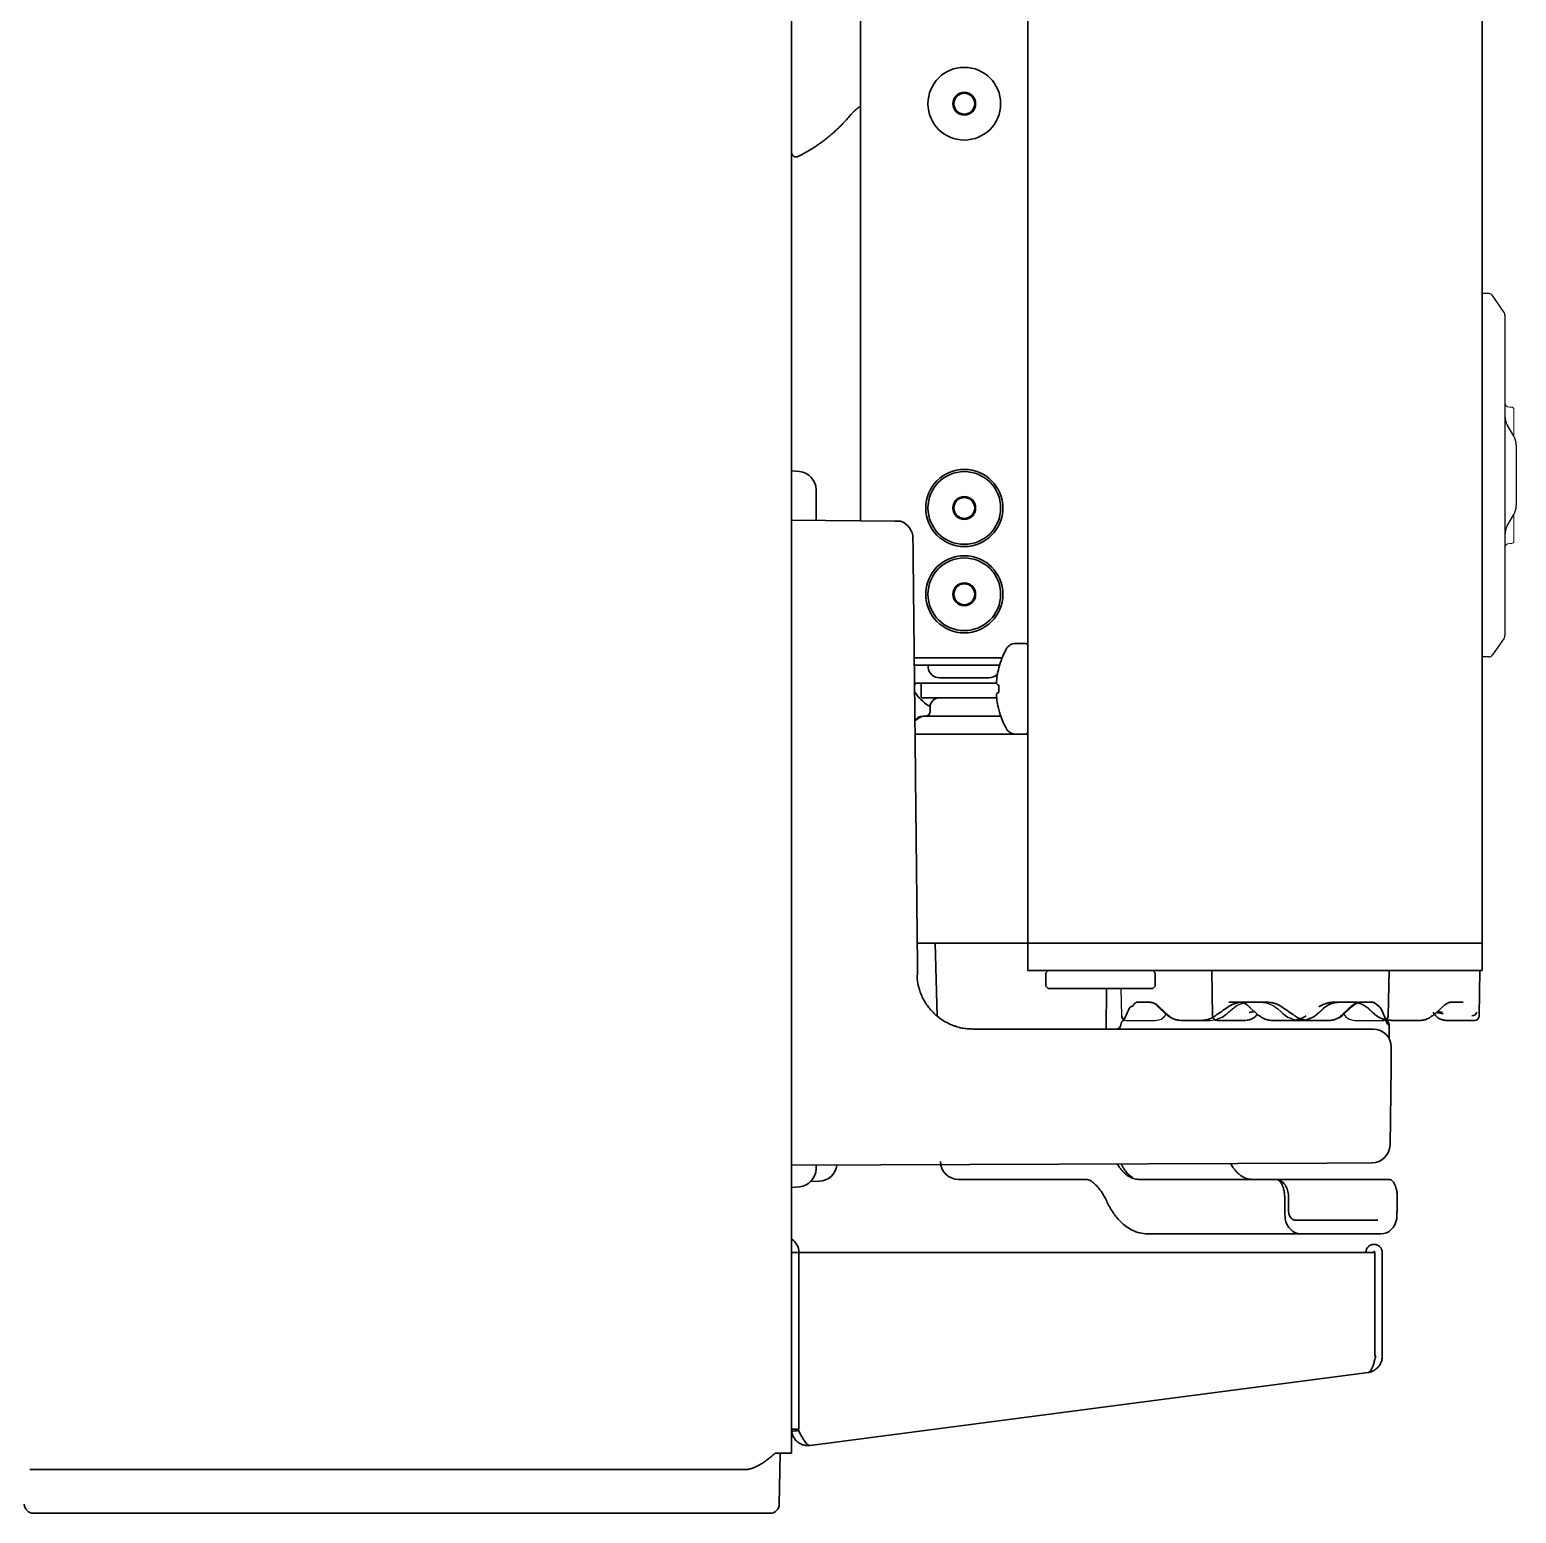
# Model space of a CAD drawing. Extents: x 6769 to 10051, y -94 to 2900.
# Drawn here: x 9832.7 to 9996.3, y 1270.8 to 1434.1 of the extents above; entities that cross this region are included whole.
import ezdxf

# ---------------------------------------------------------------- set-up
doc = ezdxf.new("R2010")
doc.units = 0
doc.header["$LTSCALE"] = 5
doc.layers.get('0').update_dxf_attribs({"linetype": 'CONTINUOUS', "lineweight": 0})
doc.layers.add('1', color=7, linetype='CONTINUOUS', true_color=0xffffff)
doc.layers.add('GEOM', color=7, linetype='CONTINUOUS')

msp = doc.modelspace()

# ---------------------------------------------------------------- linework, layer by layer
at = {"color": 7, "linetype": 'Continuous'}
for p, q in [((9995.56, 1392.58), (9995.81, 1392.58)), ((9996.06, 1392.33), (9996.06, 1389.35)), ((9996.06, 1380.8), (9996.06, 1377.83)), ((9995.56, 1377.58), (9995.81, 1377.58))]:
    msp.add_line(p, q, dxfattribs=at)
for centre, radius, start, end in [((9995.56, 1393.08), 0.5, 180, 270), ((9995.81, 1392.33), 0.25, 0, 90), ((9995.56, 1377.08), 0.5, 90, 180), ((9995.81, 1377.83), 0.25, 270, 0)]:
    msp.add_arc(centre, radius, start, end, dxfattribs=at)
at = {"layer": '1', "color": 7, "linetype": 'Continuous', "lineweight": 35}
for p, q in [((9916.56, 1893.33), (9916.56, 1277.43)), ((9942.56, 1333.58), (9942.56, 1891.08)), ((9992.56, 1891.08), (9992.56, 1333.58)), ((9924.16, 1859.73), (9924.16, 1380.06)), ((9916.56, 1385.56), (9917.44, 1385.48)), ((9919.26, 1383.49), (9919.26, 1380.1)), ((9927.93, 1380.03), (9916.56, 1380.13)), ((9928.56, 1380.02), (9927.93, 1380.03)), ((9942.31, 1366.58), (9941.27, 1366.58)), ((9930.06, 1364.98), (9939.72, 1364.98)), ((9939.72, 1364.98), (9939.58, 1364.98)), ((9930.07, 1364.18), (9939.44, 1364.18)), ((9938.27, 1362.78), (9932.87, 1362.78)), ((9939.36, 1363.88), (9939.37, 1363.88)), ((9931.57, 1362.18), (9930.09, 1362.18)), ((9930.91, 1362.18), (9930.09, 1362.18)), ((9930.81, 1362.08), (9930.81, 1360.68)), ((9939.1, 1362.18), (9930.91, 1362.18)), ((9930.91, 1360.58), (9939.14, 1360.58)), ((9931.67, 1359.7), (9931.67, 1359.73)), ((9931.81, 1359.58), (9931.81, 1359.08)), ((9931.02, 1358.58), (9931.21, 1358.58)), ((9931.32, 1358.58), (9936.36, 1358.58)), ((9936.36, 1358.58), (9939.57, 1358.58)), ((9939.36, 1359.28), (9939.37, 1359.28)), ((9930.15, 1356.58), (9936.02, 1356.58)), ((9936.02, 1356.58), (9942.56, 1356.58)), ((9936.32, 1333.58), (9930.51, 1333.58)), ((9932.38, 1333.58), (9932.57, 1325.56)), ((9942.56, 1333.58), (9936.32, 1333.58)), ((9944.36, 1333.58), (9942.56, 1333.58)), ((9942.56, 1330.58), (9942.56, 1333.58)), ((9990.76, 1333.58), (9944.36, 1333.58)), ((9992.56, 1333.58), (9990.76, 1333.58)), ((9992.56, 1330.58), (9992.56, 1333.58)), ((9930.37, 1330.07), (9930.43, 1330.08)), ((9944.56, 1330.58), (9942.56, 1330.58)), ((9990.56, 1330.58), (9944.56, 1330.58)), ((9944.81, 1330.58), (9944.56, 1330.33)), ((9944.56, 1330.33), (9944.56, 1328.83)), ((9956.56, 1330.33), (9956.31, 1330.58)), ((9956.56, 1328.83), (9956.56, 1330.33)), ((9962.81, 1330.58), (9962.9, 1325.57)), ((9982.23, 1325.57), (9982.31, 1330.58)), ((9992.56, 1330.58), (9990.56, 1330.58)), ((9992.23, 1325.57), (9992.31, 1330.58)), ((9944.56, 1328.83), (9944.81, 1328.58)), ((9956.31, 1328.58), (9944.81, 1328.58)), ((9951.18, 1324.13), (9951.22, 1328.58)), ((9956.31, 1328.58), (9956.56, 1328.83)), ((9954.67, 1327.08), (9955.98, 1327.08)), ((9964.67, 1327.08), (9965.98, 1327.08)), ((9966.26, 1327.08), (9968.87, 1327.08)), ((9976.26, 1327.08), (9978.87, 1327.08)), ((9979.15, 1327.08), (9980.46, 1327.08)), ((9980.68, 1327.03), (9981.27, 1326.56)), ((9989.15, 1327.08), (9990.46, 1327.08)), ((9957.03, 1326.56), (9958.07, 1325.59)), ((9977.06, 1325.59), (9977.28, 1325.79)), ((9936.49, 1324.13), (9975.6, 1324.13)), ((9959.39, 1325.08), (9961.64, 1325.08)), ((9963.46, 1325.08), (9963.4, 1325.08)), ((9966.55, 1325.08), (9963.46, 1325.08)), ((9969.39, 1325.08), (9971.64, 1325.08)), ((9972.58, 1325.08), (9971.64, 1325.08)), ((9973.49, 1325.08), (9975.74, 1325.08)), ((9975.6, 1324.13), (9980.55, 1324.13)), ((9982.31, 1324.63), (9982.2, 1324.63)), ((9982.31, 1323.22), (9982.31, 1324.63)), ((9983.49, 1325.08), (9982.55, 1325.08)), ((9983.49, 1325.08), (9985.74, 1325.08)), ((9982.55, 1322.13), (9982.56, 1319.88)), ((9982.56, 1319.88), (9982.42, 1311.37)), ((9975.47, 1309.38), (9916.56, 1309.13)), ((9919.26, 1309.14), (9919.26, 1308.76)), ((9980.42, 1309.4), (9975.47, 1309.38)), ((9919.6, 1307.38), (9918.69, 1307.36)), ((9934.94, 1307.58), (9949, 1307.58)), ((9917.44, 1306.77), (9916.56, 1306.7)), ((9971.26, 1304.09), (9971.26, 1305.58)), ((9951.24, 1305.19), (9951.31, 1305.05)), ((9971.35, 1303.61), (9971.29, 1303.77)), ((9972.03, 1303.08), (9981.08, 1303.08)), ((9955.8, 1301.58), (9972.63, 1301.58)), ((9972.63, 1301.58), (9981.42, 1301.58)), ((9916.56, 1299.53), (9917.36, 1299.53)), ((9917.36, 1299.53), (9980.76, 1299.53)), ((9917.36, 1280.18), (9917.36, 1299.53)), ((9980.76, 1288.24), (9980.76, 1299.53)), ((9981.56, 1288.34), (9981.56, 1299.53)), ((9981.56, 1288.11), (9981.56, 1288.34)), ((9980, 1286.32), (9918.6, 1278.29)), ((9917.33, 1279.94), (9917.36, 1280.18)), ((9914.76, 1277.43), (9916.56, 1277.43)), ((9915.31, 1277.43), (9915.21, 1271.81)), ((9832.72, 1275.63), (9833.05, 1275.63)), ((9833.05, 1275.63), (9911.3, 1275.63)), ((9912.74, 1270.83), (9833.12, 1270.83)), ((9914.21, 1270.83), (9912.74, 1270.83))]:
    msp.add_line(p, q, dxfattribs=at)
for centre, radius in [((9935.57, 1425.98), 4), ((9935.57, 1425.98), 1.25), ((9935.57, 1425.98), 1.15), ((9935.57, 1381.48), 4.25), ((9935.57, 1381.48), 4), ((9935.57, 1381.48), 1.25), ((9935.57, 1381.48), 1.15), ((9935.57, 1371.98), 4.25), ((9935.57, 1371.98), 4), ((9935.57, 1371.98), 1.25), ((9935.57, 1371.98), 1.15)]:
    msp.add_circle(centre, radius, dxfattribs=at)
for centre, radius, start, end in [((9917.26, 1383.49), 2, 0, 85), ((9927.92, 1378.13), 2, 0, 71.3807), ((9941.27, 1365.33), 1.25, 90, 151.3979), ((9942.31, 1366.33), 0.25, 0, 90), ((9948.15, 1361.58), 9.08, 151.3979, 165.3324), ((9931.78, 1363.98), 0.2, 90, 185.2159), ((9932.87, 1364.08), 1.3, 185.2159, 270), ((9938.27, 1364.08), 1.3, 270, 316.9098), ((9930.37, 1361.78), 0.4, 90, 134.0482), ((9934.17, 1363.8), 4.8, 212.0523, 238.4186), ((9930.91, 1362.08), 0.1, 90, 180), ((9948.15, 1361.58), 8.79, 177.391, 182.609), ((9930.91, 1360.68), 0.1, 180, 270), ((9932.81, 1359.58), 1, 90, 180), ((9931.02, 1357.58), 1, 90, 151.4696), ((9931.32, 1357.08), 1.5, 90, 141.97), ((9931.31, 1359.08), 0.5, 270.1266, 0), ((9948.15, 1361.58), 9.08, 194.6676, 208.6021), ((9941.27, 1357.83), 1.25, 208.6021, 270), ((9942.31, 1356.83), 0.25, 270, 0), ((9930.51, 1334.08), 0.5, 256.2709, 270), ((9953.4, 1325.58), 0.5, 181, 242.6743), ((9963.4, 1325.58), 0.5, 181, 270), ((9981.73, 1325.58), 0.5, 297.3257, 359), ((9991.73, 1325.58), 0.5, 270, 359), ((9952.31, 1324.63), 0.5, 270, 0), ((9953.31, 1324.63), 0.5, 107.707, 180), ((9980.55, 1322.13), 2, 0.25, 90), ((9981.81, 1324.63), 0.5, 0, 72.2929), ((9980.42, 1311.4), 2, 270.25, 359), ((9917.26, 1308.76), 2, 275, 0), ((9919.56, 1309.38), 2, 271, 353.3696), ((9934.94, 1309.58), 2, 181.3523, 270), ((9915.56, 1299.53), 1.8, 0, 56.2501), ((9833.12, 1271.83), 1, 181, 270), ((9914.21, 1271.83), 1, 270, 359)]:
    msp.add_arc(centre, radius, start, end, dxfattribs=at)
for centre, major_axis, ratio, start_param, end_param in [((9948.15, 1361.66), (-9.06, 0), 0.993151, 6.033606, 6.225112), ((9948.15, 1362.24), (-9.06, 0), 0.116841, 0.058074, 0.249579), ((9948.15, 1360.92), (9.06, 0), 0.116841, 2.892014, 3.083519), ((9948.15, 1361.5), (9.06, 0), 0.993151, 3.199666, 3.391172), ((9974.06, 1327.47), (1.01, -1.11), 0.229329, 6.126136, 6.284419), ((9981.07, 1327.47), (-1.01, -1.11), 0.229329, 6.282373, 6.440234), ((9986.85, 1326), (-0.331, 0.375), 0.536085, 2.681899, 4.249257), ((9988.58, 1326.58), (0, 1.5), 0.998497, 2.145118, 2.332903), ((9988.48, 1326.95), (-1.48, -0.25), 0.748231, 0.790477, 1.293), ((9988.58, 1326.58), (0, 1.5), 0.998497, 2.707683, 3.141593), ((9988.58, 1326.58), (0, -1.5), 0.998499, 5.941021, 6.283185), ((9991.48, 1326), (0.483, 0.128), 0.81606, 4.381194, 5.948536), ((9954.62, 1315.58), (0.16, -8), 0.469329, 5.608833, 5.682677), ((9967.31, 1315.58), (0.16, 8), 0.469329, 2.474855, 2.559639), ((9941.32, 1306.57), (269.31, 0.08), 0.003713, 1.464607, 1.520931), ((9970.25, 1312.76), (0.95, -57.27), 0.008194, 1.418804, 1.445003), ((8486.37, 1312.6), (-63.02, -3187.98), 0.4694, 1.577405, 1.577872), ((9972.63, 1303.58), (0, 2), 0.882948, 1.744595, 3.141593), ((9981.42, 1303.58), (0, 2), 0.882948, 3.141593, 4.540106), ((9942.26, 1288.23), (26.05, 7.97), 0.065333, 3.289084, 3.421296)]:
    msp.add_ellipse(centre, major_axis=major_axis, ratio=ratio, start_param=start_param, end_param=end_param, dxfattribs=at)
for points, weights, degree in [([(9923.13, 1424.83), (9923.36, 1425.08), (9923.61, 1425.31), (9923.88, 1425.53), (9924.16, 1425.72)], [0.54070139398, 0.531593547135, 0.523760925952, 0.517203530431, 0.511921360573], 4), ([(9982.31, 1307.57), (9976.07, 1307.58), (9969.81, 1307.58)], [1, 0.999671530464, 0.999886318719], 2)]:
    msp.add_rational_spline(points, weights, degree=degree, dxfattribs=at)
msp.add_rational_spline([(9916.56, 1420.63), (9916.56, 1420.52), (9916.59, 1420.41), (9916.66, 1420.31), (9916.84, 1420.15), (9916.99, 1420.08), (9917.16, 1420.11), (9918.98, 1421.01), (9920.54, 1422.09), (9921.93, 1423.37), (9923.13, 1424.83)], [0.538226916686, 0.536085064781, 0.53495998068, 0.54070139398, 0.54070139398, 0.529985887725, 0.54070139398, 0.534816719201, 0.532855160942, 0.534816719201, 0.54070139398], degree=4, knots=[0, 0, 0, 0, 0, 0.048669, 0.048669, 0.048669, 0.115159, 0.115159, 0.115159, 1, 1, 1, 1, 1], dxfattribs=at)
for points, degree in [([(9930.43, 1330.08), (9930.18, 1354.12), (9929.92, 1378.16)], 2), ([(9931.67, 1359.73), (9931.72, 1359.7), (9931.77, 1359.67), (9931.82, 1359.64)], 3), ([(9966.47, 1327.08), (9966.4, 1327.08), (9966.33, 1327.08), (9966.26, 1327.08)], 3), ([(9953.71, 1326.37), (9953.49, 1325.95), (9953.3, 1325.52), (9953.16, 1325.1)], 3), ([(9963.2, 1325.59), (9963.66, 1325.91), (9964.13, 1326.24), (9964.6, 1326.56)], 3), ([(9966.87, 1326.62), (9967.45, 1326.06), (9968.09, 1325.5)], 2), ([(9970.53, 1326.56), (9971, 1326.24), (9971.47, 1325.91), (9971.92, 1325.59)], 3), ([(9974.51, 1325.85), (9974.66, 1325.99)], 1), ([(9974.66, 1325.99), (9975.07, 1326.36)], 1), ([(9974.66, 1325.99), (9975.07, 1326.36)], 1), ([(9977.28, 1325.79), (9977.56, 1326.05), (9977.83, 1326.31), (9978.09, 1326.56)], 3), ([(9980.06, 1326.36), (9980.47, 1325.99)], 1), ([(9980.47, 1325.99), (9980.62, 1325.85)], 1), ([(9980.47, 1325.99), (9980.62, 1325.85)], 1), ([(9982.01, 1324.97), (9981.86, 1325.43), (9981.67, 1325.9), (9981.42, 1326.37)], 3), ([(9987.18, 1325.63), (9987.75, 1326.13), (9988.25, 1326.62)], 2), ([(9991.67, 1325.08), (9991.31, 1325.08), (9990.61, 1325.08), (9989.58, 1325.08), (9988.91, 1325.08), (9988.58, 1325.08)], 3), ([(9953.19, 1308.67), (9953, 1308.95), (9952.82, 1309.28)], 2), ([(9971.3, 1303.77), (9971.26, 1303.93), (9971.26, 1304.09)], 2), ([(9970.89, 1303.23), (9970.88, 1303.33), (9970.87, 1303.44), (9970.87, 1303.54)], 3), ([(9983.16, 1303.23), (9983.17, 1303.34), (9983.18, 1303.44), (9983.18, 1303.54)], 3), ([(9981.56, 1288.11), (9981.56, 1288.03), (9981.55, 1287.87), (9981.51, 1287.64), (9981.43, 1287.41), (9981.33, 1287.2), (9981.2, 1287.01), (9981.04, 1286.83), (9980.86, 1286.67), (9980.67, 1286.54), (9980.45, 1286.44), (9980.23, 1286.36), (9980.08, 1286.33), (9980, 1286.32)], 3), ([(9980.81, 1288.11), (9980.79, 1288.15), (9980.78, 1288.2), (9980.77, 1288.24)], 3), ([(9980.82, 1288.01), (9980.8, 1288.09), (9980.78, 1288.16), (9980.77, 1288.24)], 3), ([(9980.82, 1288.01), (9980.82, 1288.04), (9980.81, 1288.08), (9980.81, 1288.11)], 3), ([(9916.58, 1279.85), (9916.57, 1279.93), (9916.56, 1280), (9916.56, 1280.08)], 3), ([(9916.58, 1279.85), (9916.83, 1279.88), (9917.08, 1279.91), (9917.33, 1279.94)], 3), ([(9917.33, 1279.94), (9917.37, 1279.87), (9917.44, 1279.72), (9917.56, 1279.5), (9917.68, 1279.29), (9917.79, 1279.09), (9917.9, 1278.91), (9918.01, 1278.74), (9918.12, 1278.6), (9918.22, 1278.48), (9918.32, 1278.39), (9918.42, 1278.33), (9918.51, 1278.29), (9918.57, 1278.29), (9918.6, 1278.29)], 3)]:
    msp.add_open_spline(points, degree=degree, dxfattribs=at)
for points, knots in [([(9931.66, 1358.72), (9931.66, 1358.72), (9931.63, 1358.69), (9931.57, 1358.65), (9931.5, 1358.61), (9931.44, 1358.59), (9931.42, 1358.59), (9931.41, 1358.59), (9931.41, 1358.59)], [0, 0, 0, 0, 0.040275, 0.378837, 0.656477, 0.860024, 0.982877, 1, 1, 1, 1]), ([(9930.37, 1330.07), (9930.37, 1329.87), (9930.39, 1329.68), (9930.43, 1329.28), (9930.47, 1329.09), (9930.52, 1328.85), (9930.54, 1328.8), (9930.56, 1328.71), (9930.6, 1328.56), (9930.64, 1328.42), (9930.74, 1328.14), (9930.81, 1327.96), (9930.97, 1327.61), (9931.05, 1327.43), (9931.2, 1327.17), (9931.25, 1327.09), (9931.33, 1326.97), (9931.36, 1326.92), (9931.41, 1326.84), (9931.44, 1326.8), (9931.58, 1326.6), (9931.7, 1326.44), (9931.95, 1326.15), (9932.09, 1326), (9932.37, 1325.73), (9932.51, 1325.6), (9932.71, 1325.45), (9932.75, 1325.41), (9932.83, 1325.35), (9932.94, 1325.27), (9933.07, 1325.18), (9933.31, 1325.02), (9933.65, 1324.82), (9934, 1324.66), (9934.28, 1324.54), (9934.37, 1324.51), (9934.51, 1324.46), (9934.56, 1324.44), (9934.65, 1324.41), (9934.7, 1324.4), (9934.93, 1324.33), (9935.31, 1324.23), (9935.7, 1324.17), (9936.09, 1324.14), (9936.29, 1324.13), (9936.49, 1324.13)], [0, 0, 0, 0, 0.0625, 0.0625, 0.125, 0.125, 0.140625, 0.140625, 0.15625, 0.1875, 0.1875, 0.25, 0.25, 0.3125, 0.3125, 0.34375, 0.34375, 0.359375, 0.359375, 0.375, 0.375, 0.4375, 0.4375, 0.5, 0.5, 0.5625, 0.5625, 0.578125, 0.578125, 0.59375, 0.625, 0.625, 0.6875, 0.75, 0.75, 0.78125, 0.78125, 0.796875, 0.796875, 0.8125, 0.8125, 0.875, 0.9375, 0.9375, 1, 1, 1, 1]), ([(9954.04, 1326.63), (9954.08, 1326.59), (9954.09, 1326.61), (9954.1, 1326.65), (9954.13, 1326.7), (9954.16, 1326.75), (9954.22, 1326.85), (9954.27, 1326.9), (9954.33, 1326.96), (9954.34, 1326.97), (9954.37, 1326.99), (9954.38, 1326.99), (9954.43, 1327.02), (9954.45, 1327.03), (9954.54, 1327.07), (9954.6, 1327.08), (9954.67, 1327.08)], [0, 0, 0, 0, 0.0625, 0.0625, 0.125, 0.25, 0.25, 0.5, 0.5, 0.5625, 0.5625, 0.625, 0.625, 0.75, 0.75, 1, 1, 1, 1]), ([(9955.98, 1327.08), (9956.02, 1327.08), (9956.06, 1327.07), (9956.15, 1327.06), (9956.19, 1327.05), (9956.32, 1327.02), (9956.41, 1326.99), (9956.52, 1326.94), (9956.55, 1326.92), (9956.59, 1326.9), (9956.66, 1326.86), (9956.73, 1326.82), (9956.86, 1326.72), (9956.95, 1326.65), (9957.03, 1326.56)], [0, 0, 0, 0, 0.125, 0.125, 0.25, 0.25, 0.5, 0.5, 0.5625, 0.5625, 0.625, 0.75, 0.75, 1, 1, 1, 1]), ([(9964.6, 1326.56), (9964.66, 1326.61), (9964.72, 1326.65), (9964.82, 1326.7), (9964.85, 1326.72), (9964.91, 1326.75), (9964.94, 1326.77), (9965.11, 1326.85), (9965.24, 1326.9), (9965.45, 1326.97), (9965.52, 1326.99), (9965.63, 1327.01), (9965.67, 1327.02), (9965.74, 1327.03), (9965.78, 1327.04), (9965.96, 1327.07), (9966.11, 1327.08), (9966.26, 1327.08)], [0, 0, 0, 0, 0.125, 0.125, 0.1875, 0.1875, 0.25, 0.25, 0.5, 0.5, 0.625, 0.625, 0.6875, 0.6875, 0.75, 0.75, 1, 1, 1, 1]), ([(9966.01, 1327.06), (9966.04, 1327.07), (9966.16, 1327.07), (9966.47, 1326.96), (9966.73, 1326.75), (9966.87, 1326.62)], [0, 0, 0, 0, 0.150547, 0.575855, 1, 1, 1, 1]), ([(9968.87, 1327.08), (9968.95, 1327.08), (9969.02, 1327.07), (9969.17, 1327.06), (9969.24, 1327.05), (9969.46, 1327.02), (9969.6, 1326.99), (9969.78, 1326.94), (9969.81, 1326.92), (9969.88, 1326.9), (9969.99, 1326.86), (9970.09, 1326.82), (9970.28, 1326.72), (9970.41, 1326.65), (9970.53, 1326.56)], [0, 0, 0, 0, 0.125, 0.125, 0.25, 0.25, 0.5, 0.5, 0.5625, 0.5625, 0.625, 0.75, 0.75, 1, 1, 1, 1]), ([(9974.6, 1326.57), (9974.66, 1326.61), (9974.72, 1326.65), (9974.82, 1326.7), (9974.85, 1326.72), (9974.91, 1326.75), (9974.94, 1326.77), (9975.11, 1326.85), (9975.24, 1326.9), (9975.45, 1326.97), (9975.52, 1326.99), (9975.63, 1327.01), (9975.67, 1327.02), (9975.74, 1327.03), (9975.78, 1327.04), (9975.96, 1327.07), (9976.11, 1327.08), (9976.26, 1327.08)], [0, 0, 0, 0, 0.125, 0.125, 0.1875, 0.1875, 0.25, 0.25, 0.5, 0.5, 0.625, 0.625, 0.6875, 0.6875, 0.75, 0.75, 1, 1, 1, 1]), ([(9976.97, 1327.08), (9976.88, 1327.08), (9976.78, 1327.07), (9976.65, 1327.06), (9976.6, 1327.06), (9976.51, 1327.05), (9976.47, 1327.04), (9976.25, 1327), (9976.07, 1326.95), (9975.86, 1326.87), (9975.82, 1326.86), (9975.74, 1326.82), (9975.7, 1326.8), (9975.58, 1326.74), (9975.51, 1326.7), (9975.36, 1326.61), (9975.21, 1326.51), (9975.08, 1326.4), (9975.02, 1326.34)], [0, 0, 0, 0, 0.125, 0.125, 0.1875, 0.1875, 0.25, 0.25, 0.5, 0.5, 0.5625, 0.5625, 0.625, 0.625, 0.75, 0.75, 0.875, 1, 1, 1, 1]), ([(9978.09, 1326.56), (9978.14, 1326.61), (9978.18, 1326.65), (9978.27, 1326.72), (9978.31, 1326.75), (9978.45, 1326.85), (9978.54, 1326.9), (9978.65, 1326.96), (9978.67, 1326.97), (9978.72, 1326.99), (9978.78, 1327.01), (9978.85, 1327.03), (9978.98, 1327.07), (9979.07, 1327.08), (9979.15, 1327.08)], [0, 0, 0, 0, 0.125, 0.125, 0.25, 0.25, 0.5, 0.5, 0.5625, 0.5625, 0.625, 0.75, 0.75, 1, 1, 1, 1]), ([(9980.11, 1326.34), (9980.08, 1326.37), (9980.05, 1326.4), (9979.98, 1326.46), (9979.95, 1326.48), (9979.84, 1326.56), (9979.7, 1326.66), (9979.54, 1326.74), (9979.39, 1326.82), (9979.3, 1326.86), (9979.05, 1326.95), (9978.88, 1327), (9978.66, 1327.04), (9978.61, 1327.05), (9978.52, 1327.06), (9978.48, 1327.06), (9978.34, 1327.07), (9978.25, 1327.08), (9978.16, 1327.08)], [0, 0, 0, 0, 0.0625, 0.0625, 0.125, 0.125, 0.25, 0.375, 0.375, 0.5, 0.5, 0.75, 0.75, 0.8125, 0.8125, 0.875, 0.875, 1, 1, 1, 1]), ([(9980.46, 1327.08), (9980.49, 1327.08), (9980.53, 1327.07), (9980.59, 1327.06), (9980.62, 1327.05), (9980.66, 1327.04), (9980.67, 1327.04), (9980.68, 1327.03)], [0, 0, 0, 0, 0.428218, 0.428218, 0.856437, 0.856437, 1, 1, 1, 1]), ([(9988.26, 1326.62), (9988.4, 1326.76), (9988.68, 1326.97), (9988.99, 1327.08), (9989.11, 1327.07), (9989.14, 1327.06)], [0, 0, 0, 0, 0.426307, 0.854447, 1, 1, 1, 1]), ([(9954.04, 1326.63), (9954.01, 1326.63), (9953.98, 1326.62), (9953.93, 1326.6), (9953.92, 1326.6), (9953.89, 1326.58), (9953.87, 1326.57), (9953.83, 1326.54), (9953.81, 1326.51), (9953.77, 1326.46), (9953.76, 1326.45), (9953.73, 1326.41), (9953.72, 1326.39), (9953.71, 1326.37)], [0, 0, 0, 0, 0.25, 0.25, 0.375, 0.375, 0.5, 0.5, 0.75, 0.75, 0.875, 0.875, 1, 1, 1, 1]), ([(9958.07, 1325.59), (9958.17, 1325.5), (9958.26, 1325.43), (9958.47, 1325.3), (9958.58, 1325.25), (9958.71, 1325.2), (9958.74, 1325.19), (9958.8, 1325.17), (9958.83, 1325.16), (9958.91, 1325.13), (9958.97, 1325.12), (9959.15, 1325.09), (9959.27, 1325.08), (9959.39, 1325.08)], [0, 0, 0, 0, 0.25, 0.25, 0.5, 0.5, 0.5625, 0.5625, 0.625, 0.625, 0.75, 0.75, 1, 1, 1, 1]), ([(9961.64, 1325.08), (9961.78, 1325.08), (9961.91, 1325.09), (9962.18, 1325.13), (9962.32, 1325.16), (9962.49, 1325.22), (9962.52, 1325.23), (9962.58, 1325.25), (9962.62, 1325.27), (9962.71, 1325.31), (9962.78, 1325.34), (9962.97, 1325.43), (9963.09, 1325.51), (9963.2, 1325.59)], [0, 0, 0, 0, 0.25, 0.25, 0.5, 0.5, 0.5625, 0.5625, 0.625, 0.625, 0.75, 0.75, 1, 1, 1, 1]), ([(9966.63, 1325.11), (9966.74, 1325.1), (9966.98, 1325.12), (9967.33, 1325.28), (9967.62, 1325.51), (9967.76, 1325.68), (9967.81, 1325.76)], [0, 0, 0, 0, 0.218592, 0.528605, 0.788997, 1, 1, 1, 1]), ([(9966.91, 1325.96), (9966.94, 1325.96), (9966.96, 1325.96), (9966.99, 1325.96), (9966.99, 1325.96), (9967.01, 1325.96), (9967.02, 1325.97), (9967.08, 1325.97), (9967.14, 1325.98), (9967.27, 1326.01), (9967.35, 1326.03), (9967.44, 1326.06), (9967.46, 1326.07), (9967.47, 1326.07)], [0, 0, 0, 0, 0.117109, 0.117109, 0.146387, 0.146387, 0.175664, 0.234219, 0.468437, 0.468437, 0.936874, 0.936874, 1, 1, 1, 1]), ([(9967.95, 1325.63), (9967.95, 1325.62), (9967.96, 1325.62), (9967.98, 1325.61), (9967.99, 1325.6), (9968.03, 1325.59), (9968.05, 1325.59), (9968.07, 1325.59)], [0, 0, 0, 0, 0.121463, 0.121463, 0.560732, 0.560732, 1, 1, 1, 1]), ([(9968.07, 1325.59), (9968.17, 1325.51), (9968.26, 1325.43), (9968.47, 1325.31), (9968.58, 1325.25), (9968.71, 1325.2), (9968.74, 1325.19), (9968.8, 1325.17), (9968.83, 1325.16), (9968.91, 1325.13), (9968.97, 1325.12), (9969.15, 1325.09), (9969.27, 1325.08), (9969.39, 1325.08)], [0, 0, 0, 0, 0.25, 0.25, 0.5, 0.5, 0.5625, 0.5625, 0.625, 0.625, 0.75, 0.75, 1, 1, 1, 1]), ([(9971.64, 1325.08), (9971.78, 1325.08), (9971.91, 1325.09), (9972.18, 1325.13), (9972.32, 1325.16), (9972.49, 1325.22), (9972.52, 1325.23), (9972.58, 1325.26), (9972.62, 1325.27), (9972.71, 1325.31), (9972.78, 1325.34), (9972.97, 1325.43), (9973.09, 1325.51), (9973.2, 1325.59)], [0, 0, 0, 0, 0.25, 0.25, 0.5, 0.5, 0.5625, 0.5625, 0.625, 0.625, 0.75, 0.75, 1, 1, 1, 1]), ([(9971.93, 1325.59), (9972.04, 1325.5), (9972.16, 1325.43), (9972.41, 1325.3), (9972.54, 1325.25), (9972.71, 1325.2), (9972.74, 1325.19), (9972.81, 1325.17), (9972.84, 1325.16), (9972.94, 1325.13), (9973.01, 1325.12), (9973.21, 1325.09), (9973.35, 1325.08), (9973.49, 1325.08)], [0, 0, 0, 0, 0.25, 0.25, 0.5, 0.5, 0.5625, 0.5625, 0.625, 0.625, 0.75, 0.75, 1, 1, 1, 1]), ([(9972.61, 1325.08), (9972.63, 1325.08), (9972.9, 1325.05), (9973.43, 1325.19), (9974.06, 1325.47), (9974.38, 1325.75), (9974.49, 1325.87)], [0, 0, 0, 0, 0.023476, 0.397733, 0.770194, 1, 1, 1, 1]), ([(9974.59, 1325.96), (9974.59, 1325.96), (9974.6, 1325.96), (9974.61, 1325.96), (9974.61, 1325.96), (9974.62, 1325.96), (9974.62, 1325.97), (9974.64, 1325.97), (9974.65, 1325.98), (9974.66, 1325.99)], [0, 0, 0, 0, 0.251226, 0.251226, 0.314032, 0.314032, 0.376839, 0.502451, 1, 1, 1, 1]), ([(9975.74, 1325.08), (9975.75, 1325.08), (9975.75, 1325.08), (9975.76, 1325.08), (9975.77, 1325.08), (9975.8, 1325.08), (9975.85, 1325.08), (9975.95, 1325.09), (9976.1, 1325.11), (9976.21, 1325.13), (9976.33, 1325.17), (9976.38, 1325.19), (9976.55, 1325.25), (9976.66, 1325.3), (9976.79, 1325.38), (9976.81, 1325.4), (9976.86, 1325.43), (9976.94, 1325.49), (9977.01, 1325.55), (9977.06, 1325.59)], [0, 0, 0, 0, 0.007812, 0.007812, 0.015625, 0.03125, 0.0625, 0.125, 0.25, 0.375, 0.375, 0.5, 0.5, 0.75, 0.75, 0.8125, 0.8125, 0.875, 1, 1, 1, 1]), ([(9980.54, 1325.96), (9980.53, 1325.96), (9980.53, 1325.96), (9980.52, 1325.96), (9980.52, 1325.96), (9980.51, 1325.96), (9980.51, 1325.97), (9980.49, 1325.97), (9980.48, 1325.98), (9980.47, 1325.99), (9980.47, 1325.99), (9980.47, 1325.99)], [0, 0, 0, 0, 0.242019, 0.242019, 0.302523, 0.302523, 0.363028, 0.484037, 0.968075, 0.968075, 1, 1, 1, 1]), ([(9980.64, 1325.87), (9980.69, 1325.8), (9980.93, 1325.55), (9981.49, 1325.26), (9982.1, 1325.08), (9982.46, 1325.09), (9982.55, 1325.09)], [0, 0, 0, 0, 0.111664, 0.491656, 0.871262, 1, 1, 1, 1]), ([(9981.42, 1326.37), (9981.4, 1326.41), (9981.37, 1326.45), (9981.34, 1326.5), (9981.32, 1326.51), (9981.3, 1326.54), (9981.28, 1326.55), (9981.27, 1326.56)], [0, 0, 0, 0, 0.25, 0.25, 0.375, 0.375, 0.4990413, 0.4990413, 0.4990413, 0.4990413]), ([(9985.74, 1325.08), (9985.75, 1325.08), (9985.75, 1325.08), (9985.76, 1325.08), (9985.77, 1325.08), (9985.8, 1325.08), (9985.85, 1325.08), (9985.95, 1325.09), (9986.1, 1325.11), (9986.21, 1325.13), (9986.33, 1325.17), (9986.38, 1325.19), (9986.55, 1325.25), (9986.66, 1325.31), (9986.79, 1325.39), (9986.81, 1325.4), (9986.86, 1325.44), (9986.94, 1325.49), (9987.01, 1325.55), (9987.06, 1325.59)], [0, 0, 0, 0, 0.007812, 0.007812, 0.015625, 0.03125, 0.0625, 0.125, 0.25, 0.375, 0.375, 0.5, 0.5, 0.75, 0.75, 0.8125, 0.8125, 0.875, 1, 1, 1, 1]), ([(9987.31, 1325.78), (9987.35, 1325.72), (9987.5, 1325.51), (9987.77, 1325.28), (9988.01, 1325.21), (9988.08, 1325.19)], [0, 0, 0, 0, 0.239081, 0.768277, 1, 1, 1, 1]), ([(9988.21, 1325.96), (9988.19, 1325.96), (9988.17, 1325.96), (9988.14, 1325.96), (9988.14, 1325.96), (9988.12, 1325.96), (9988.11, 1325.97), (9988.04, 1325.97), (9987.99, 1325.98), (9987.86, 1326.01), (9987.77, 1326.03), (9987.68, 1326.06), (9987.67, 1326.07), (9987.66, 1326.07)], [0, 0, 0, 0, 0.117336, 0.117336, 0.14667, 0.14667, 0.176004, 0.234673, 0.469345, 0.469345, 0.93869, 0.93869, 1, 1, 1, 1]), ([(9982.2, 1324.63), (9982.19, 1324.63), (9982.17, 1324.63), (9982.15, 1324.66), (9982.14, 1324.66), (9982.13, 1324.68), (9982.13, 1324.69), (9982.12, 1324.7), (9982.12, 1324.71), (9982.1, 1324.74), (9982.08, 1324.78), (9982.04, 1324.86), (9982.03, 1324.91), (9982.01, 1324.97)], [0, 0, 0, 0, 0.25, 0.25, 0.375, 0.375, 0.4375, 0.4375, 0.5, 0.5, 0.75, 0.75, 1, 1, 1, 1]), ([(9982.35, 1323.01), (9982.35, 1323.01), (9982.35, 1323.01), (9982.34, 1323.04), (9982.33, 1323.08), (9982.32, 1323.14), (9982.31, 1323.19), (9982.32, 1323.22)], [0, 0, 0, 0, 0.341328, 0.51468, 0.646682, 0.789012, 1, 1, 1, 1]), ([(9954.75, 1307.58), (9954.65, 1307.58), (9954.47, 1307.59), (9954.19, 1307.66), (9954.01, 1307.73), (9953.89, 1307.78), (9953.87, 1307.8), (9953.83, 1307.82), (9953.8, 1307.83), (9953.73, 1307.87), (9953.69, 1307.9), (9953.55, 1307.98), (9953.38, 1308.11), (9953.12, 1308.34), (9952.87, 1308.62), (9952.71, 1308.82), (9952.63, 1308.94)], [0, 0, 0, 0, 0.125, 0.25, 0.375, 0.375, 0.40625, 0.40625, 0.4375, 0.4375, 0.5, 0.5, 0.625, 0.75, 0.875, 1, 1, 1, 1]), ([(9967.19, 1307.58), (9967.1, 1307.58), (9966.91, 1307.59), (9966.64, 1307.66), (9966.46, 1307.73), (9966.34, 1307.78), (9966.32, 1307.8), (9966.28, 1307.82), (9966.25, 1307.83), (9966.19, 1307.87), (9966.14, 1307.9), (9966.01, 1307.98), (9965.84, 1308.11), (9965.59, 1308.35), (9965.35, 1308.62), (9965.19, 1308.82), (9965.12, 1308.94)], [0, 0, 0, 0, 0.125, 0.25, 0.375, 0.375, 0.40625, 0.40625, 0.4375, 0.4375, 0.5, 0.5, 0.625, 0.75, 0.875, 1, 1, 1, 1]), ([(9949, 1307.58), (9949.03, 1307.58), (9949.13, 1307.57), (9949.33, 1307.52), (9949.69, 1307.31), (9950.13, 1306.91), (9950.62, 1306.3), (9950.99, 1305.69), (9951.19, 1305.29), (9951.24, 1305.19)], [0, 0, 0, 0, 0.090886, 0.269322, 0.433307, 0.608341, 0.777075, 0.945888, 1, 1, 1, 1]), ([(9954.16, 1307.73), (9954.04, 1307.8), (9953.76, 1307.99), (9953.42, 1308.36), (9953.22, 1308.63), (9953.18, 1308.69)], [0, 0, 0, 0, 0.416721, 0.878268, 1, 1, 1, 1]), ([(9971.26, 1305.56), (9971.26, 1305.68), (9971.24, 1306.02), (9971.12, 1306.55), (9970.86, 1307.04), (9970.49, 1307.4), (9970.1, 1307.56), (9969.86, 1307.58), (9969.76, 1307.58)], [0, 0, 0, 0, 0.119557, 0.349124, 0.555782, 0.730887, 0.90161, 1, 1, 1, 1]), ([(9970.83, 1305.58), (9970.83, 1305.71), (9970.82, 1305.84), (9970.8, 1306.03), (9970.8, 1306.09), (9970.78, 1306.19), (9970.78, 1306.22), (9970.76, 1306.28), (9970.76, 1306.31), (9970.73, 1306.46), (9970.7, 1306.58), (9970.65, 1306.71), (9970.64, 1306.75), (9970.62, 1306.79), (9970.61, 1306.82), (9970.61, 1306.83), (9970.58, 1306.9), (9970.56, 1306.94), (9970.5, 1307.08), (9970.45, 1307.17), (9970.38, 1307.26), (9970.37, 1307.27), (9970.34, 1307.31), (9970.33, 1307.32), (9970.29, 1307.37), (9970.23, 1307.43), (9970.17, 1307.47), (9970.13, 1307.5), (9970.11, 1307.51), (9970.08, 1307.52), (9970.07, 1307.53), (9969.99, 1307.56), (9969.93, 1307.58), (9969.87, 1307.58)], [0, 0, 0, 0, 0.125, 0.125, 0.1875, 0.1875, 0.21875, 0.21875, 0.25, 0.25, 0.375, 0.375, 0.40625, 0.421875, 0.421875, 0.4375, 0.4375, 0.5, 0.5, 0.625, 0.625, 0.65625, 0.65625, 0.6875, 0.6875, 0.75, 0.8125, 0.8125, 0.84375, 0.84375, 0.875, 0.875, 1, 1, 1, 1]), ([(9983.21, 1305.58), (9983.21, 1305.71), (9983.21, 1305.84), (9983.2, 1306.03), (9983.19, 1306.09), (9983.18, 1306.19), (9983.17, 1306.22), (9983.16, 1306.28), (9983.16, 1306.31), (9983.13, 1306.46), (9983.1, 1306.58), (9983.06, 1306.71), (9983.05, 1306.75), (9983.04, 1306.79), (9983.03, 1306.82), (9983.02, 1306.83), (9983, 1306.89), (9982.98, 1306.94), (9982.92, 1307.08), (9982.87, 1307.16), (9982.81, 1307.25), (9982.8, 1307.27), (9982.77, 1307.31), (9982.76, 1307.32), (9982.72, 1307.37), (9982.66, 1307.42), (9982.61, 1307.47), (9982.56, 1307.5), (9982.55, 1307.5), (9982.52, 1307.52), (9982.51, 1307.53), (9982.43, 1307.56), (9982.37, 1307.57), (9982.31, 1307.57)], [0, 0, 0, 0, 0.125, 0.125, 0.1875, 0.1875, 0.21875, 0.21875, 0.25, 0.25, 0.375, 0.375, 0.40625, 0.421875, 0.421875, 0.4375, 0.4375, 0.5, 0.5, 0.625, 0.625, 0.65625, 0.65625, 0.6875, 0.6875, 0.75, 0.8125, 0.8125, 0.84375, 0.84375, 0.875, 0.875, 1, 1, 1, 1]), ([(9951.31, 1305.05), (9951.4, 1304.84), (9951.71, 1304.26), (9952.27, 1303.43), (9953.02, 1302.65), (9953.8, 1302.09), (9954.64, 1301.72), (9955.32, 1301.59), (9955.7, 1301.58), (9955.8, 1301.58)], [0, 0, 0, 0, 0.104067, 0.305458, 0.482896, 0.647551, 0.802216, 0.951209, 1, 1, 1, 1]), ([(9970.87, 1303.54), (9970.86, 1303.63), (9970.86, 1303.73), (9970.86, 1303.91), (9970.86, 1304), (9970.86, 1304.09)], [0, 0, 0, 0, 0.5, 0.5, 1, 1, 1, 1]), ([(9983.18, 1303.54), (9983.18, 1303.63), (9983.18, 1303.72), (9983.18, 1303.91), (9983.19, 1304), (9983.19, 1304.09)], [0, 0, 0, 0, 0.5, 0.5, 1, 1, 1, 1]), ([(9972.03, 1303.08), (9971.99, 1303.08), (9971.87, 1303.09), (9971.66, 1303.18), (9971.46, 1303.39), (9971.37, 1303.55), (9971.34, 1303.62)], [0, 0, 0, 0, 0.153278, 0.521846, 0.817256, 1, 1, 1, 1]), ([(9979.76, 1299.53), (9979.76, 1299.59), (9979.77, 1299.64), (9979.79, 1299.73), (9979.79, 1299.76), (9979.81, 1299.82), (9979.82, 1299.84), (9979.86, 1299.93), (9979.88, 1299.98), (9979.92, 1300.04), (9979.93, 1300.05), (9979.95, 1300.07), (9979.96, 1300.09), (9979.99, 1300.12), (9980.01, 1300.14), (9980.07, 1300.2), (9980.11, 1300.24), (9980.18, 1300.28), (9980.19, 1300.29), (9980.21, 1300.31), (9980.25, 1300.33), (9980.32, 1300.36), (9980.37, 1300.38), (9980.42, 1300.39), (9980.43, 1300.4), (9980.46, 1300.4), (9980.47, 1300.41), (9980.55, 1300.42), (9980.61, 1300.43), (9980.69, 1300.43), (9980.72, 1300.42), (9980.77, 1300.42), (9980.78, 1300.42), (9980.81, 1300.41), (9980.83, 1300.41), (9980.9, 1300.4), (9980.95, 1300.38), (9981.02, 1300.35), (9981.04, 1300.35), (9981.06, 1300.33), (9981.08, 1300.33), (9981.11, 1300.31), (9981.14, 1300.29), (9981.21, 1300.24), (9981.26, 1300.2), (9981.31, 1300.15), (9981.32, 1300.14), (9981.34, 1300.12), (9981.37, 1300.09), (9981.41, 1300.03), (9981.44, 1299.98), (9981.46, 1299.94), (9981.47, 1299.92), (9981.48, 1299.9), (9981.49, 1299.88), (9981.52, 1299.82), (9981.54, 1299.76), (9981.55, 1299.67), (9981.56, 1299.64), (9981.56, 1299.59), (9981.56, 1299.56), (9981.56, 1299.53)], [0, 0, 0, 0, 0.0625, 0.0625, 0.09375, 0.09375, 0.125, 0.125, 0.1875, 0.1875, 0.203125, 0.203125, 0.21875, 0.21875, 0.25, 0.25, 0.3125, 0.3125, 0.328125, 0.328125, 0.34375, 0.375, 0.40625, 0.40625, 0.421875, 0.421875, 0.4375, 0.4375, 0.5, 0.5, 0.53125, 0.53125, 0.546875, 0.546875, 0.5625, 0.5625, 0.625, 0.625, 0.640625, 0.640625, 0.65625, 0.65625, 0.6875, 0.6875, 0.75, 0.75, 0.765625, 0.765625, 0.78125, 0.8125, 0.84375, 0.84375, 0.859375, 0.859375, 0.875, 0.875, 0.9375, 0.9375, 0.96875, 0.96875, 1, 1, 1, 1]), ([(9980.56, 1299.53), (9980.56, 1299.54), (9980.57, 1299.55), (9980.58, 1299.58), (9980.58, 1299.59), (9980.6, 1299.6), (9980.6, 1299.61), (9980.61, 1299.61), (9980.62, 1299.62), (9980.63, 1299.62), (9980.64, 1299.62), (9980.65, 1299.63), (9980.66, 1299.63), (9980.67, 1299.63), (9980.68, 1299.63), (9980.69, 1299.62), (9980.7, 1299.62), (9980.71, 1299.61), (9980.73, 1299.61), (9980.73, 1299.6), (9980.74, 1299.59), (9980.74, 1299.59), (9980.75, 1299.58), (9980.75, 1299.57), (9980.76, 1299.56), (9980.76, 1299.55), (9980.76, 1299.54), (9980.76, 1299.53), (9980.76, 1299.53)], [0, 0, 0, 0, 0.125, 0.125, 0.25, 0.25, 0.3125, 0.3125, 0.375, 0.375, 0.4375, 0.4375, 0.5, 0.5, 0.5625, 0.5625, 0.625, 0.6875, 0.6875, 0.75, 0.75, 0.8125, 0.8125, 0.875, 0.875, 0.9375, 0.9375, 1, 1, 1, 1]), ([(9980.82, 1288.01), (9980.82, 1288.01), (9980.82, 1288.01), (9980.8, 1287.93), (9980.76, 1287.77), (9980.69, 1287.53), (9980.63, 1287.31), (9980.56, 1287.1), (9980.49, 1286.91), (9980.42, 1286.75), (9980.34, 1286.6), (9980.26, 1286.49), (9980.18, 1286.4), (9980.09, 1286.34), (9980.03, 1286.33), (9980, 1286.32)], [0, 0, 0, 0, 0.00192, 0.00192, 0.092654, 0.183389, 0.274123, 0.364858, 0.455593, 0.546327, 0.637062, 0.727796, 0.818531, 0.909265, 1, 1, 1, 1]), ([(9916.58, 1279.85), (9916.58, 1279.85), (9916.58, 1279.85), (9916.59, 1279.77), (9916.62, 1279.61), (9916.7, 1279.39), (9916.8, 1279.18), (9916.93, 1278.98), (9917.09, 1278.8), (9917.26, 1278.65), (9917.46, 1278.51), (9917.67, 1278.41), (9917.9, 1278.33), (9918.13, 1278.29), (9918.36, 1278.27), (9918.52, 1278.28), (9918.6, 1278.29)], [0, 0, 0, 0, 0.002907, 0.002907, 0.085998, 0.169089, 0.25218, 0.335271, 0.418362, 0.501454, 0.584545, 0.667636, 0.750727, 0.833818, 0.916909, 1, 1, 1, 1]), ([(9911.3, 1275.63), (9911.34, 1275.63), (9911.37, 1275.63), (9911.45, 1275.63), (9911.55, 1275.64), (9911.66, 1275.65), (9911.88, 1275.68), (9912.02, 1275.72), (9912.24, 1275.78), (9912.31, 1275.81), (9912.42, 1275.85), (9912.45, 1275.87), (9912.52, 1275.9), (9912.56, 1275.91), (9912.74, 1275.99), (9912.89, 1276.07), (9913.18, 1276.24), (9913.32, 1276.33), (9913.61, 1276.52), (9913.75, 1276.63), (9913.97, 1276.79), (9914.04, 1276.85), (9914.15, 1276.93), (9914.19, 1276.96), (9914.26, 1277.02), (9914.3, 1277.05), (9914.48, 1277.19), (9914.62, 1277.31), (9914.76, 1277.43)], [0, 0, 0, 0, 0.03125, 0.03125, 0.0625, 0.125, 0.125, 0.25, 0.25, 0.3125, 0.3125, 0.34375, 0.34375, 0.375, 0.375, 0.5, 0.5, 0.625, 0.625, 0.75, 0.75, 0.8125, 0.8125, 0.84375, 0.84375, 0.875, 0.875, 1, 1, 1, 1])]:
    msp.add_open_spline(points, degree=3, knots=knots, dxfattribs=at)
at = {"layer": 'GEOM', "color": 7, "linetype": 'Continuous'}
for p, q in [((9992.56, 1365.08), (9992.56, 1405.08)), ((9993.3, 1405.08), (9992.56, 1405.08)), ((9994.98, 1403), (9993.71, 1404.86)), ((9995.06, 1402.72), (9995.06, 1367.43)), ((9996.05, 1389.39), (9995.33, 1390.63)), ((9996.31, 1388.39), (9996.31, 1381.76)), ((9995.33, 1379.53), (9996.05, 1380.76)), ((9994.98, 1367.15), (9993.71, 1365.3)), ((9993.3, 1365.08), (9992.56, 1365.08)), ((9982.23, 1325.57), (9982.31, 1330.58)), ((9952.9, 1325.57), (9952.85, 1328.58)), ((9954.67, 1327.08), (9955.98, 1327.08)), ((9965.58, 1326.73), (9966.35, 1327.01)), ((9965.6, 1326.74), (9966.37, 1327.02)), ((9966.37, 1327.02), (9966.97, 1327.08)), ((9966.97, 1327.08), (9968.16, 1327.08)), ((9968.16, 1327.08), (9968.76, 1327.02)), ((9979.15, 1327.08), (9980.46, 1327.08)), ((9963.17, 1325.14), (9963.98, 1325.45)), ((9963.98, 1325.45), (9964.51, 1325.85)), ((9964.51, 1325.85), (9964.66, 1325.99)), ((9964.66, 1325.99), (9965.07, 1326.36)), ((9965.07, 1326.36), (9965.6, 1326.74)), ((9965.07, 1326.36), (9965.58, 1326.73)), ((9970.06, 1326.36), (9970.47, 1325.99)), ((9970.39, 1326.06), (9970.47, 1325.99)), ((9970.47, 1325.99), (9970.62, 1325.85)), ((9970.62, 1325.85), (9971.13, 1325.47)), ((9971.13, 1325.47), (9971.95, 1325.14)), ((9971.95, 1325.14), (9972.55, 1325.08)), ((9953.4, 1325.08), (9956.55, 1325.08)), ((9956.57, 1325.08), (9956.55, 1325.08)), ((9959.39, 1325.08), (9962.58, 1325.08)), ((9972.55, 1325.08), (9975.74, 1325.08)), ((9978.33, 1325.1), (9978.56, 1325.08)), ((9978.56, 1325.08), (9978.58, 1325.08)), ((9978.58, 1325.08), (9981.73, 1325.08))]:
    msp.add_line(p, q, dxfattribs=at)
for points in [[(9955.98, 1327.08), (9956.24, 1327.03), (9956.6, 1326.85), (9956.87, 1326.62)], [(9968.78, 1327.01), (9969.55, 1326.73), (9970.06, 1326.36)], [(9978.26, 1326.62), (9978.52, 1326.84), (9978.88, 1327.03), (9979.15, 1327.08)], [(9956.57, 1325.08), (9956.8, 1325.1), (9957.22, 1325.23), (9957.56, 1325.47), (9957.81, 1325.76)], [(9956.87, 1326.62), (9957.17, 1326.33), (9957.62, 1325.92), (9957.95, 1325.63)], [(9957.95, 1325.63), (9958.28, 1325.38), (9958.83, 1325.15), (9959.39, 1325.08)], [(9962.58, 1325.08), (9963.18, 1325.14), (9964, 1325.47), (9964.51, 1325.85)], [(9970.62, 1325.85), (9971.15, 1325.45), (9971.97, 1325.14), (9972.55, 1325.08)], [(9975.74, 1325.08), (9976.29, 1325.15), (9976.83, 1325.37), (9977.18, 1325.63)], [(9977.18, 1325.63), (9977.5, 1325.91), (9977.94, 1326.32), (9978.26, 1326.62)], [(9977.32, 1325.76), (9977.57, 1325.47), (9977.91, 1325.23), (9978.33, 1325.1)], [(9977.33, 1325.75), (9977.57, 1325.47), (9977.91, 1325.23), (9978.33, 1325.1)]]:
    msp.add_lwpolyline(points, dxfattribs=at)
for centre, radius, start, end in [((9993.3, 1404.58), 0.5, 34.2869, 90), ((9994.56, 1402.72), 0.5, 0, 34.2869), ((9997.06, 1391.63), 2, 180, 210), ((9994.31, 1388.39), 2, 0, 30), ((9994.31, 1381.76), 2, 330, 0), ((9997.06, 1378.53), 2, 150, 180), ((9994.56, 1367.43), 0.5, 325.7131, 0), ((9993.3, 1365.58), 0.5, 270, 325.7131), ((9953.4, 1325.58), 0.5, 181, 270), ((9981.73, 1325.58), 0.5, 270, 359)]:
    msp.add_arc(centre, radius, start, end, dxfattribs=at)

doc.saveas('drawing.dxf')
